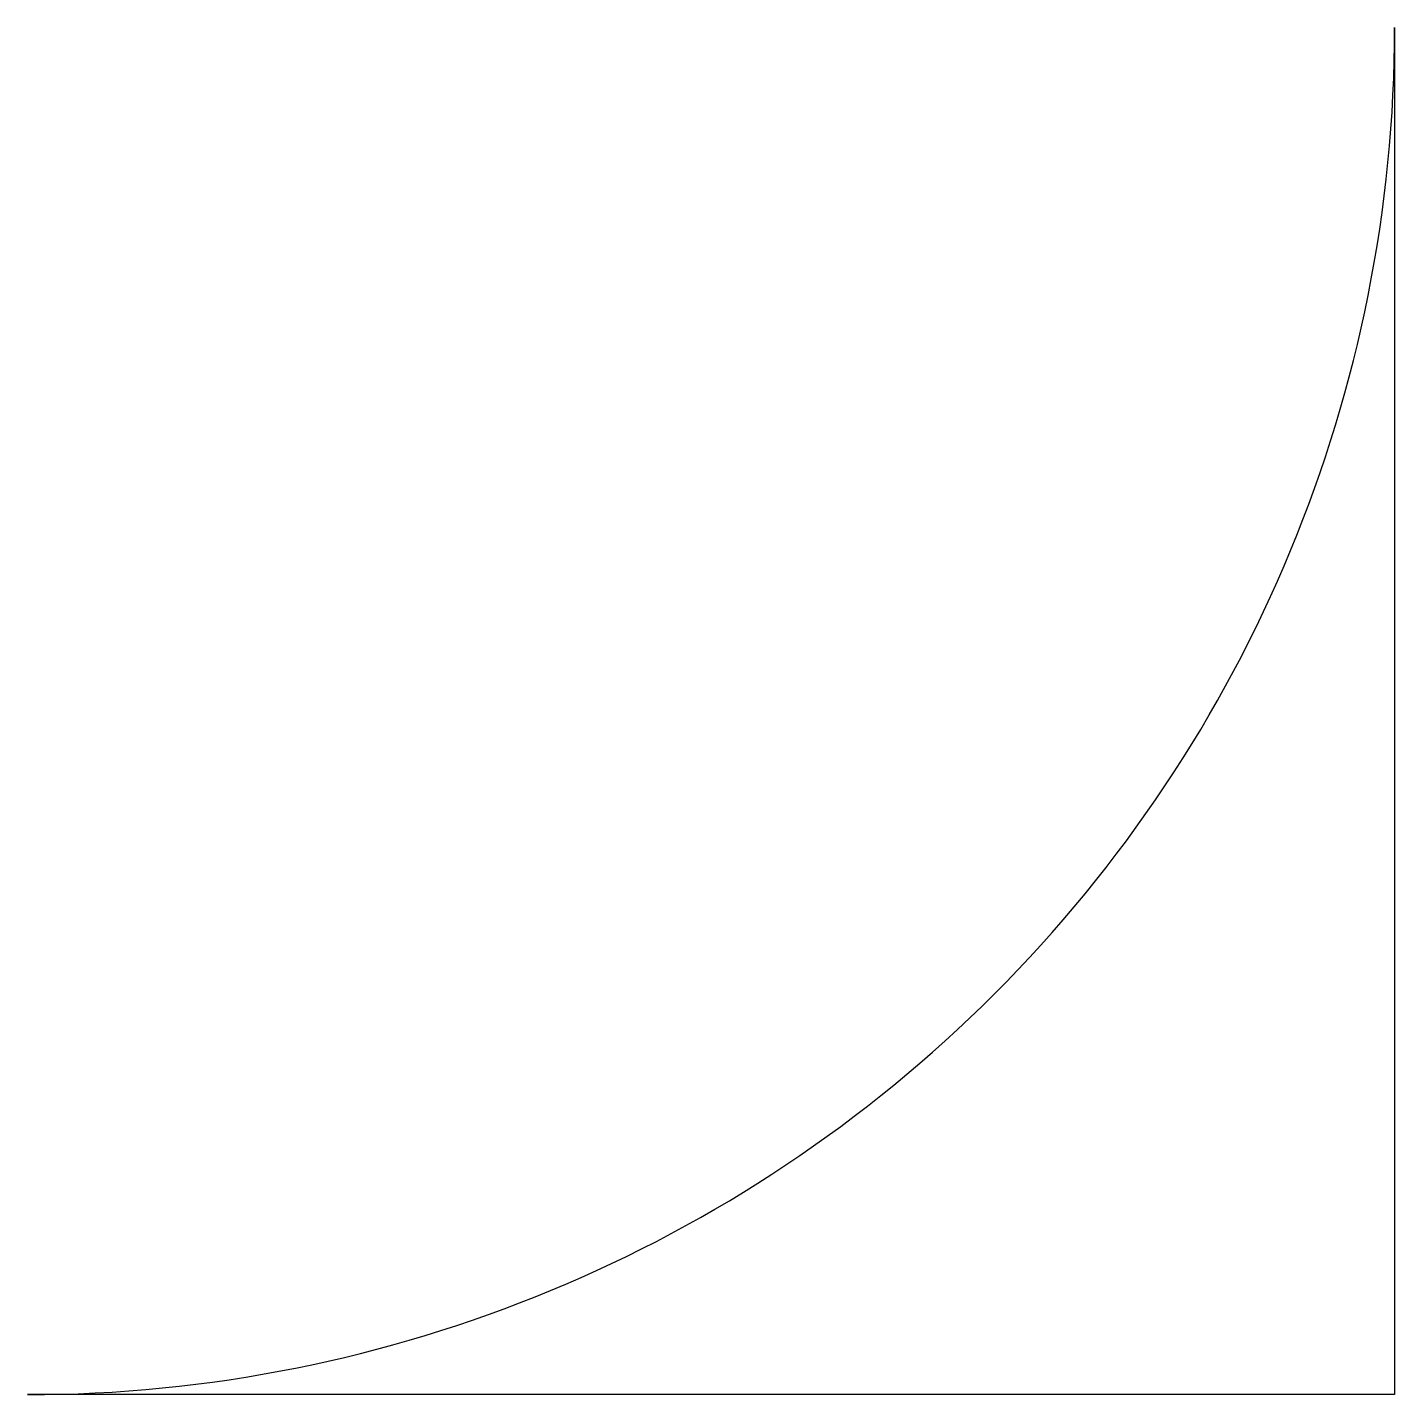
# Model space of a CAD drawing. Header units: millimetres. Extents: x 0 to 71, y 154 to 225.
import ezdxf

# ---------------------------------------------------------------- set-up
doc = ezdxf.new("R2010")
doc.units = ezdxf.units.MM
doc.layers.add('OuterContour', color=3, linetype='Continuous')

msp = doc.modelspace()

# ---------------------------------------------------------------- linework, layer by layer
at = {"layer": 'OuterContour', "linetype": 'Continuous'}
msp.add_lwpolyline([(71, 154), (0, 154, 0.414214), (71, 225)], format="xyb", close=True, dxfattribs=at)

doc.saveas('drawing.dxf')
